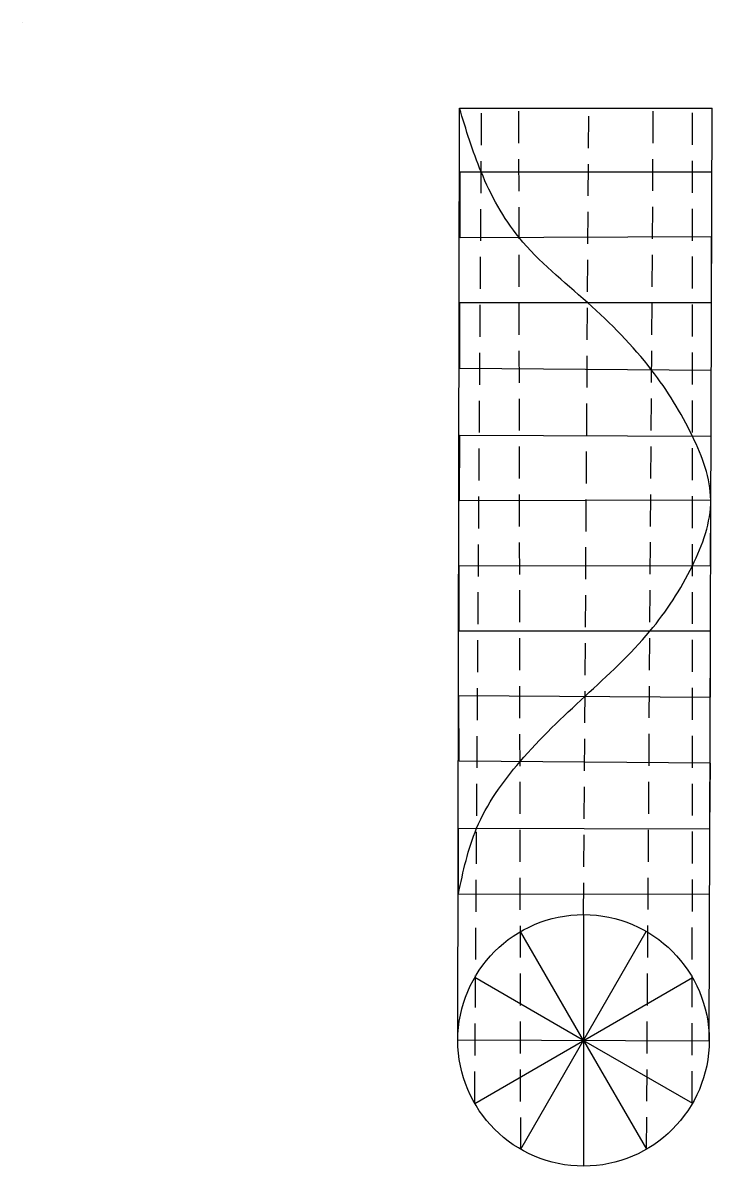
# Model space of a CAD drawing. Header units: millimetres. Extents: x 2498 to 2635, y 1500 to 1728.
import ezdxf

# ---------------------------------------------------------------- set-up
doc = ezdxf.new("R2010")
doc.units = ezdxf.units.MM
doc.linetypes.add('HIDDEN', pattern=[9.525, 6.35, -3.175])

msp = doc.modelspace()

# ---------------------------------------------------------------- linework, layer by layer
for p, q in [((2498.37, 1727.53), (2498.37, 1727.53)), ((2584.88, 1525.36), (2585.21, 1710.56)), ((2585.21, 1710.56), (2635.46, 1710.56)), ((2634.88, 1525.15), (2635.46, 1710.56)), ((2585.34, 1684.82), (2585.34, 1697.9)), ((2585.34, 1697.9), (2635.42, 1697.9)), ((2635.34, 1685), (2585.34, 1684.82)), ((2635.34, 1671.92), (2635.34, 1685)), ((2585.26, 1658.84), (2585.26, 1671.92)), ((2585.26, 1671.92), (2635.34, 1671.92)), ((2635.26, 1658.42), (2585.26, 1658.84)), ((2635.26, 1645.34), (2635.26, 1658.42)), ((2585.18, 1632.5), (2585.26, 1645.58)), ((2585.26, 1645.58), (2635.26, 1645.34)), ((2635.18, 1632.68), (2585.18, 1632.5)), ((2635.12, 1619.6), (2635.18, 1632.68)), ((2585.12, 1606.59), (2585.12, 1619.67)), ((2585.12, 1619.67), (2635.12, 1619.6)), ((2635.12, 1606.59), (2585.12, 1606.59)), ((2635.1, 1593.51), (2635.12, 1606.59)), ((2585.13, 1580.76), (2585.1, 1593.84)), ((2585.1, 1593.84), (2635.1, 1593.51)), ((2635.13, 1580.39), (2585.13, 1580.76)), ((2635, 1567.31), (2635.13, 1580.39)), ((2585, 1554.36), (2585, 1567.44)), ((2585, 1567.44), (2635, 1567.31)), ((2585, 1554.36), (2635, 1554.29)), ((2609.9, 1550.25), (2609.86, 1500.25)), ((2609.88, 1525.25), (2597.36, 1546.89)), ((2597.39, 1503.6), (2622.37, 1546.91)), ((2609.88, 1525.25), (2588.23, 1537.74)), ((2588.25, 1512.73), (2631.52, 1537.78)), ((2584.88, 1525.36), (2634.88, 1525.15)), ((2609.88, 1525.25), (2631.54, 1512.77)), ((2609.88, 1525.25), (2622.4, 1503.62))]:
    msp.add_line(p, q)
at = {"linetype": 'HIDDEN'}
for p, q in [((2588.25, 1512.73), (2589.61, 1710.56)), ((2597.39, 1503.6), (2597.02, 1710.56)), ((2609.9, 1550.25), (2610.93, 1710.56)), ((2622.4, 1503.62), (2623.76, 1710.56)), ((2631.51, 1512.78), (2631.56, 1710.56))]:
    msp.add_line(p, q, dxfattribs=at)
msp.add_circle((2609.88, 1525.25), 25)
msp.add_spline([(2585, 1554.36), (2588.62, 1567.43), (2597.25, 1580.67), (2610.18, 1593.67), (2623.08, 1606.59), (2631.54, 1619.61), (2635.18, 1632.68), (2631.55, 1645.35), (2623.42, 1658.52), (2610.68, 1671.92), (2597.07, 1684.86), (2589.52, 1697.9), (2585.21, 1710.56)], degree=3)

doc.saveas('drawing.dxf')
